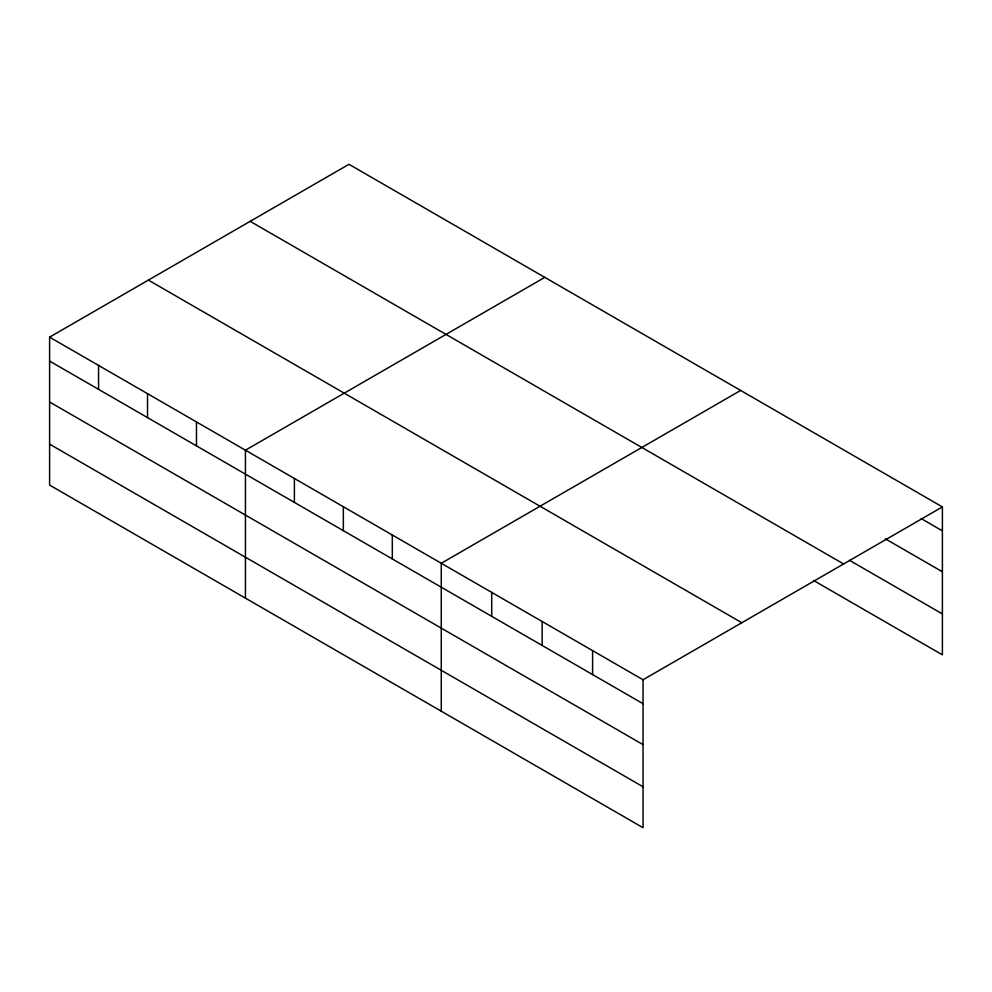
<?xml version="1.0" encoding="UTF-8"?>
<svg xmlns="http://www.w3.org/2000/svg" width="992" height="992" viewBox="0 0 992 992"><rect width="100%" height="100%" fill="white"/><g stroke="black" fill="none" stroke-linecap="round" stroke-linejoin="round"><path stroke-width="1.49" d="M643.039 744.62L643.039 679.756L49.6 337.144L49.6 485.076L643.039 827.7L643.039 744.62L49.6 401.996M49.6 337.144L348.961 164.3L942.4 506.924L942.4 654.856L813.638 580.518M544.794 277.376L245.433 450.207L245.433 598.139M740.627 390.439L441.266 563.27L441.266 711.202M643.039 679.756L942.4 506.924M921.159 518.593L942.4 530.856M885.323 538.83L942.4 571.776M849.474 560.294L942.4 613.936M250.17 221.34L843.609 563.964M148.391 280.104L741.83 622.728M49.6 361.076L643.039 703.7M49.6 444.156L643.039 786.78M592.596 650.64L592.596 674.572M542.153 621.513L542.153 645.445M491.71 592.385L491.71 616.33M392.311 534.998L392.311 558.942M343.356 506.738L343.356 530.67M294.388 478.466L294.388 502.411M196.478 421.935L196.478 445.879M147.523 393.675L147.523 417.607M98.555 365.403L98.555 389.335"/></g></svg>
